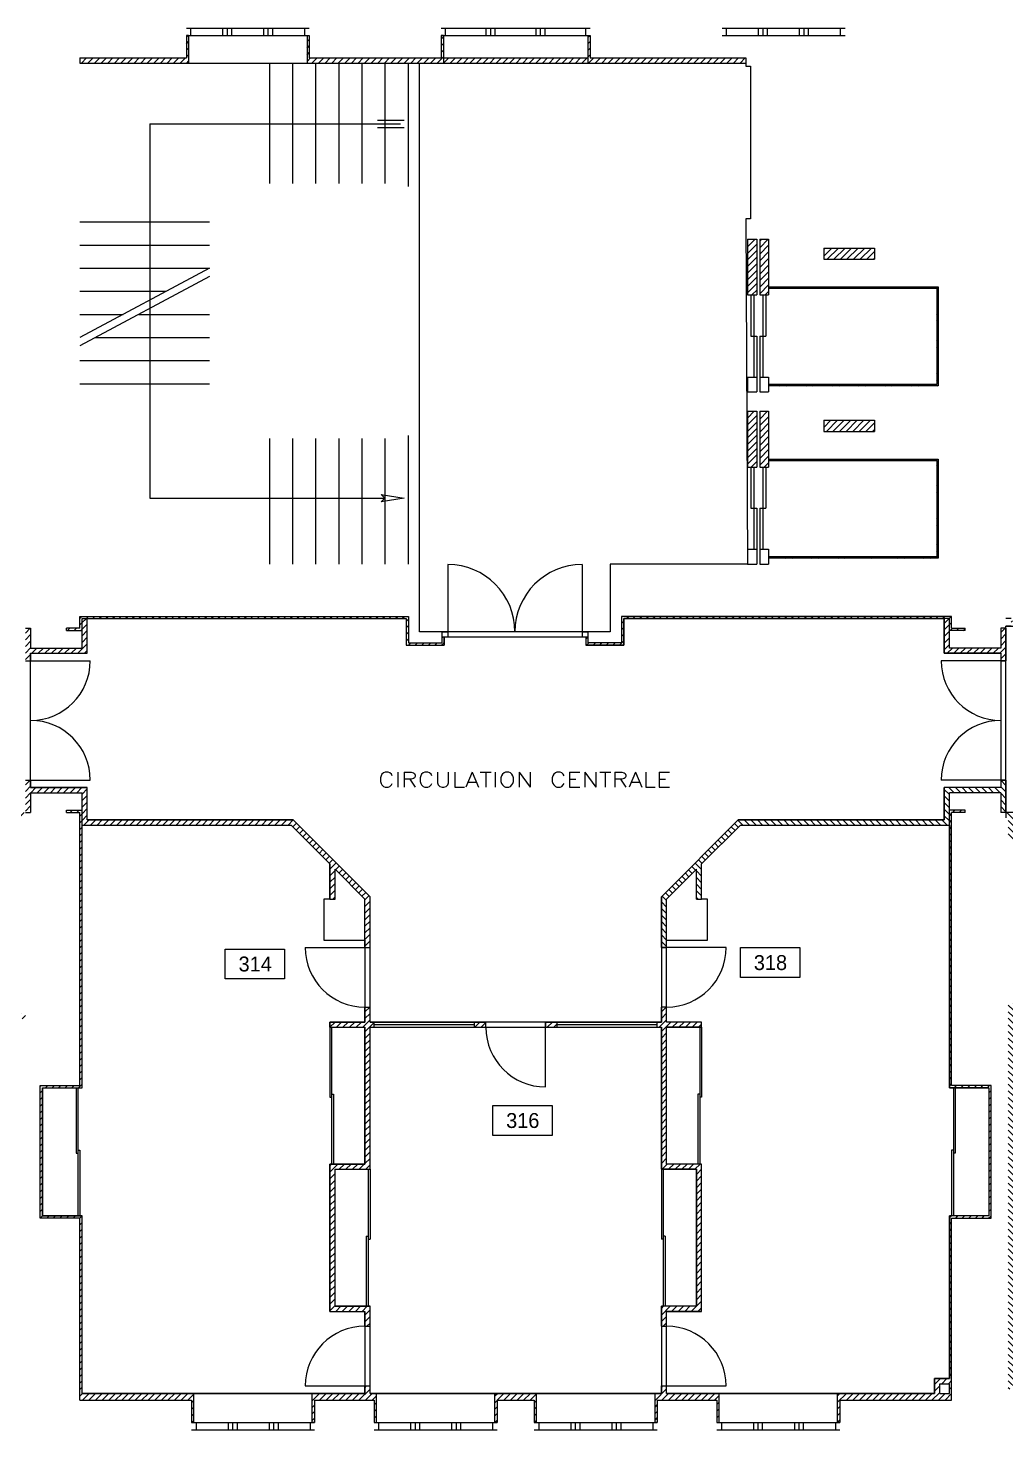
# Model space of a CAD drawing. Header units: millimetres. Extents: x 171.3 to 222.6, y 159.6 to 181.1.
# Drawn here: x 187.58 to 200.7, y 159.57 to 178.37 of the extents above; entities that cross this region are included whole.
import ezdxf
from ezdxf.enums import TextEntityAlignment as Align

# ---------------------------------------------------------------- set-up
doc = ezdxf.new("R2010")
doc.units = ezdxf.units.MM
doc.linetypes.add('TRAIT_PLEIN', pattern=[0])
for name, color, linetype in [('CLOISONS', 2, 'Continuous'), ('ESCALIER', 3, 'Continuous'), ('HACHCLOIS', 2, 'Continuous'), ('PORTE', 3, 'Continuous'), ('SPACES', 140, 'Continuous'), ('TEXTES', 6, 'TRAIT_PLEIN'), ('VITRE', 1, 'TRAIT_PLEIN')]:
    doc.layers.add(name, color=color, linetype=linetype)
doc.styles.add('TXT', font='TXT.SHX')
pattern_1 = [(45, (134.14798, 147.530844), (-0.044194174, 0.044194174), [])]

msp = doc.modelspace()

# ---------------------------------------------------------------- hatches: boundary and pattern name
at = {"layer": 'HACHCLOIS', "linetype": 'Continuous'}
h = msp.add_hatch(dxfattribs=at)
h.set_pattern_fill('ANSI31', color=256, scale=0.5, style=0)
h.set_pattern_definition(pattern_1)
h.paths.add_polyline_path([(188.273, 177.971), (188.273, 177.901), (189.733, 177.901), (189.733, 178.271), (189.703, 178.271), (189.703, 177.971)])
h = msp.add_hatch(dxfattribs=at)
h.set_pattern_fill('ANSI31', color=256, scale=0.5, style=0)
h.set_pattern_definition(pattern_1)
h.paths.add_polyline_path([(193.153, 177.901), (193.153, 178.271), (193.123, 178.271), (193.123, 177.971), (191.353, 177.971), (191.353, 178.271), (191.323, 178.271), (191.323, 177.901)])
h = msp.add_hatch(dxfattribs=at)
h.set_pattern_fill('ANSI31', color=256, scale=0.5, style=0)
h.set_pattern_definition(pattern_1)
h.paths.add_polyline_path([(195.123, 177.971), (195.123, 178.271), (195.093, 178.271), (195.093, 177.901), (197.213, 177.901), (197.213, 177.971)])
h = msp.add_hatch(dxfattribs=at)
h.set_pattern_fill('ANSI31', color=256, scale=0.5, style=0)
h.set_pattern_definition(pattern_1)
h.paths.add_polyline_path([(193.153, 177.971), (193.153, 177.901), (195.093, 177.901), (195.093, 177.971)])
h = msp.add_hatch(dxfattribs=at)
h.set_pattern_fill('ANSI31', color=256, scale=0.5, style=0)
h.set_pattern_definition(pattern_1)
h.paths.add_polyline_path([(198.258, 175.421), (198.258, 175.271), (198.938, 175.271), (198.938, 175.421)])
h.paths.add_polyline_path([(197.398, 174.791), (197.518, 174.791), (197.518, 175.541), (197.398, 175.541)])
h.paths.add_polyline_path([(197.358, 175.541), (197.233, 175.541), (197.233, 174.791), (197.358, 174.791)])
h = msp.add_hatch(dxfattribs=at)
h.set_pattern_fill('ANSI31', color=256, scale=0.5, style=0)
h.set_pattern_definition(pattern_1)
h.paths.add_polyline_path([(199.773, 174.881), (199.773, 173.591), (197.518, 173.591), (197.518, 173.571), (199.793, 173.571), (199.793, 174.901), (197.518, 174.901), (197.518, 174.881)])
h = msp.add_hatch(dxfattribs=at)
h.set_pattern_fill('ANSI31', color=256, scale=0.5, style=0)
h.set_pattern_definition(pattern_1)
h.paths.add_polyline_path([(201.873, 171.841), (201.913, 171.841), (201.913, 171.961), (201.873, 171.961)])
h.paths.add_polyline_path([(201.913, 171.961), (201.913, 171.921), (201.953, 171.921), (201.953, 171.961)])
h.paths.add_polyline_path([(201.913, 170.801), (201.843, 170.801), (201.843, 170.421), (200.773, 170.421), (200.773, 170.351), (201.913, 170.351)])
h.paths.add_polyline_path([(200.703, 170.321), (200.633, 170.321), (200.633, 170.056), (199.943, 170.056), (199.943, 170.451), (199.873, 170.451), (199.873, 169.986), (200.633, 169.986), (200.633, 169.886), (200.703, 169.886), (200.703, 169.986)])
h.paths.add_polyline_path([(195.543, 170.481), (195.543, 170.126), (195.093, 170.126), (195.093, 170.206), (195.063, 170.206), (195.063, 170.096), (195.573, 170.096), (195.573, 170.451), (199.943, 170.451), (199.943, 170.291), (200.153, 170.291), (200.153, 170.321), (199.973, 170.321), (199.973, 170.481)])
h.paths.add_polyline_path([(197.398, 172.481), (197.518, 172.481), (197.518, 173.231), (197.398, 173.231)])
h.paths.add_polyline_path([(197.358, 173.231), (197.233, 173.231), (197.233, 172.481), (197.358, 172.481)])
h.paths.add_polyline_path([(198.938, 172.961), (198.938, 173.111), (198.258, 173.111), (198.258, 172.961)])
h = msp.add_hatch(dxfattribs=at)
h.set_pattern_fill('ANSI31', color=256, scale=0.5, style=0)
h.set_pattern_definition(pattern_1)
h.paths.add_polyline_path([(197.518, 172.591), (197.518, 172.571), (199.773, 172.571), (199.773, 171.281), (197.518, 171.281), (197.518, 171.261), (199.793, 171.261), (199.793, 172.591)])
h = msp.add_hatch(dxfattribs=at)
h.set_pattern_fill('ANSI31', color=256, scale=0.5, style=0)
h.set_pattern_definition(pattern_1)
h.paths.add_polyline_path([(188.373, 169.986), (188.373, 170.451), (188.303, 170.451), (188.303, 170.056), (187.613, 170.056), (187.613, 170.321), (187.543, 170.321), (187.543, 169.986), (187.543, 169.886), (187.613, 169.886), (187.613, 169.986)])
h.paths.add_polyline_path([(187.613, 168.186), (187.613, 168.286), (187.543, 168.286), (187.543, 168.186), (187.543, 167.851), (187.613, 167.851), (187.613, 168.116), (188.303, 168.116), (188.303, 167.681), (191.108, 167.681), (191.628, 167.161), (191.628, 166.691), (191.698, 166.691), (191.698, 167.091), (192.098, 166.691), (192.098, 166.041), (192.168, 166.041), (192.168, 166.72), (191.137, 167.751), (188.373, 167.751), (188.373, 168.186)])
h.paths.add_polyline_path([(186.663, 167.851), (186.663, 165.086), (186.733, 165.086), (187.543, 165.086), (187.543, 165.155), (186.733, 165.155), (186.733, 167.781), (187.543, 167.781), (187.543, 167.851)])
h.paths.add_polyline_path([(192.653, 170.451), (192.653, 170.096), (193.163, 170.096), (193.163, 170.206), (193.133, 170.206), (193.133, 170.126), (192.683, 170.126), (192.683, 170.481), (188.273, 170.481), (188.273, 170.321), (188.093, 170.321), (188.093, 170.291), (188.303, 170.291), (188.303, 170.451)])
h = msp.add_hatch(dxfattribs=at)
h.set_pattern_fill('ANSI31', color=256, scale=0.5, angle=90, style=0)
h.set_pattern_definition([(135, (134.14798, 147.530844), (-0.044194174, -0.044194174), [])])
h.paths.add_polyline_path([(199.943, 167.681), (199.943, 168.116), (200.633, 168.116), (200.633, 167.851), (200.703, 167.851), (200.703, 168.186), (200.703, 168.286), (200.633, 168.286), (200.633, 168.186), (199.873, 168.186), (199.873, 167.751), (197.109, 167.751), (196.078, 166.72), (196.078, 166.041), (196.148, 166.041), (196.148, 166.691), (196.548, 167.091), (196.548, 166.691), (196.618, 166.691), (196.618, 167.161), (197.138, 167.681)])
h.paths.add_polyline_path([(201.873, 167.441), (201.873, 165.291), (200.733, 165.291), (200.733, 160.121), (201.503, 160.121), (201.503, 159.921), (201.533, 159.921), (201.533, 160.211), (200.803, 160.211), (200.803, 165.221), (202.413, 165.221), (202.413, 165.291), (201.943, 165.291), (201.943, 167.111), (202.463, 167.111), (202.463, 167.181), (201.943, 167.181), (201.943, 167.781), (204.063, 167.781), (204.063, 167.111), (204.133, 167.111), (204.133, 167.781), (205.284, 167.781), (205.828, 167.237), (205.828, 167.181), (205.738, 167.181), (205.738, 167.111), (205.828, 167.111), (205.828, 166.691), (205.898, 166.691), (205.898, 167.167), (206.378, 166.687), (206.378, 165.941), (206.448, 165.941), (206.448, 166.716), (205.313, 167.851), (201.873, 167.851), (201.873, 167.511), (200.803, 167.511), (200.803, 167.851), (200.703, 167.851), (200.703, 167.781), (200.733, 167.781), (200.733, 167.511), (200.773, 167.511), (200.773, 167.441)])
h.paths.add_polyline_path([(203.123, 160.211), (203.123, 159.921), (203.153, 159.921), (203.153, 160.121), (203.473, 160.121), (203.473, 159.921), (203.503, 159.921), (203.503, 160.211)], flags=17)
h = msp.add_hatch(dxfattribs=at)
h.set_pattern_fill('ANSI31', color=256, scale=0.5, style=0)
h.set_pattern_definition(pattern_1)
h.paths.add_polyline_path([(196.148, 164.971), (196.618, 164.971), (196.618, 165.041), (196.148, 165.041), (196.148, 165.241), (196.078, 165.241), (196.078, 165.041), (196.023, 165.041), (196.023, 164.971), (196.078, 164.971), (196.078, 163.066), (196.548, 163.066), (196.548, 161.231), (196.078, 161.231), (196.078, 160.961), (196.148, 160.961), (196.148, 161.161), (196.618, 161.161), (196.618, 163.136), (196.148, 163.136)])
h.paths.add_polyline_path([(192.168, 164.971), (192.223, 164.971), (192.223, 165.041), (192.168, 165.041), (192.168, 165.241), (192.098, 165.241), (192.098, 165.041), (191.628, 165.041), (191.628, 164.971), (192.098, 164.971), (192.098, 163.136), (191.628, 163.136), (191.628, 161.161), (192.098, 161.161), (192.098, 160.961), (192.168, 160.961), (192.168, 161.231), (191.698, 161.231), (191.698, 163.066), (192.168, 163.066)])
h.paths.add_polyline_path([(193.723, 164.971), (193.723, 165.041), (193.568, 165.041), (193.568, 164.971)])
h.paths.add_polyline_path([(194.678, 164.971), (194.678, 165.041), (194.523, 165.041), (194.523, 164.971)])
h.paths.add_polyline_path([(193.843, 160.061), (193.843, 159.671), (193.873, 159.671), (193.873, 159.971), (194.373, 159.971), (194.373, 159.671), (194.403, 159.671), (194.403, 160.061)])
h.paths.add_polyline_path([(196.148, 160.061), (196.148, 160.161), (196.078, 160.161), (196.078, 160.061), (195.993, 160.061), (195.993, 159.671), (196.023, 159.671), (196.023, 159.971), (196.823, 159.971), (196.823, 159.671), (196.853, 159.671), (196.853, 160.061)])
h.paths.add_polyline_path([(192.223, 159.971), (192.223, 159.671), (192.253, 159.671), (192.253, 160.061), (192.168, 160.061), (192.168, 160.161), (192.098, 160.161), (192.098, 160.061), (191.393, 160.061), (191.393, 159.671), (191.423, 159.671), (191.423, 159.971)])
h.paths.add_polyline_path([(189.773, 159.971), (189.773, 159.671), (189.803, 159.671), (189.803, 160.061), (188.303, 160.061), (188.303, 162.441), (187.773, 162.441), (187.773, 164.161), (188.303, 164.161), (188.303, 167.881), (188.093, 167.881), (188.093, 167.851), (188.273, 167.851), (188.273, 164.191), (187.743, 164.191), (187.743, 162.411), (188.273, 162.411), (188.273, 159.971)])
h.paths.add_polyline_path([(198.443, 160.061), (198.443, 159.671), (198.473, 159.671), (198.473, 159.971), (199.973, 159.971), (199.973, 162.411), (200.503, 162.411), (200.503, 164.191), (199.973, 164.191), (199.973, 167.851), (200.153, 167.851), (200.153, 167.881), (199.943, 167.881), (199.943, 164.161), (200.473, 164.161), (200.473, 162.441), (199.943, 162.441), (199.943, 160.261), (199.743, 160.261), (199.743, 160.061)])
h.paths.add_polyline_path([(199.813, 160.061), (199.813, 160.191), (199.943, 160.191), (199.943, 160.061)], flags=16)

# ---------------------------------------------------------------- linework, layer by layer
at = {"layer": 'CLOISONS', "linetype": 'ByBlock'}
for p, q in [((189.703, 178.271), (189.703, 177.971)), ((189.733, 178.271), (189.703, 178.271)), ((189.733, 178.271), (189.733, 177.901)), ((191.323, 178.271), (191.353, 178.271)), ((191.323, 178.271), (191.323, 177.901)), ((191.353, 178.271), (191.353, 177.971)), ((193.153, 178.271), (193.123, 178.271)), ((193.123, 178.271), (193.123, 177.971)), ((193.153, 178.271), (193.153, 177.901)), ((195.093, 178.271), (195.093, 177.901)), ((195.093, 178.271), (195.123, 178.271)), ((195.123, 178.271), (195.123, 177.971)), ((188.273, 177.971), (189.703, 177.971)), ((188.273, 177.971), (188.273, 177.901)), ((188.273, 177.901), (197.213, 177.901)), ((191.353, 177.971), (193.123, 177.971)), ((193.153, 177.971), (195.093, 177.971)), ((195.123, 177.971), (197.213, 177.971)), ((197.213, 177.971), (197.213, 177.901)), ((197.233, 175.541), (197.233, 174.791)), ((197.233, 175.541), (197.358, 175.541)), ((197.358, 175.541), (197.358, 174.791)), ((197.398, 175.541), (197.398, 174.791)), ((197.398, 175.541), (197.518, 175.541)), ((197.518, 175.541), (197.518, 174.791)), ((198.258, 175.421), (198.938, 175.421)), ((198.258, 175.421), (198.258, 175.271)), ((198.938, 175.421), (198.938, 175.271)), ((198.258, 175.271), (198.938, 175.271)), ((197.518, 174.901), (199.793, 174.901)), ((197.518, 174.881), (199.773, 174.881)), ((199.773, 174.881), (199.773, 173.591)), ((199.793, 174.901), (199.793, 173.571)), ((197.233, 174.791), (197.358, 174.791)), ((197.398, 174.791), (197.518, 174.791)), ((197.233, 173.691), (197.233, 173.491)), ((197.233, 173.691), (197.358, 173.691)), ((197.398, 173.691), (197.518, 173.691)), ((197.518, 173.691), (197.518, 173.491)), ((199.773, 173.591), (197.518, 173.591)), ((199.793, 173.571), (197.518, 173.571)), ((197.233, 173.491), (197.358, 173.491)), ((197.398, 173.491), (197.518, 173.491)), ((197.233, 173.231), (197.233, 172.481)), ((197.233, 173.231), (197.358, 173.231)), ((197.358, 173.231), (197.358, 172.481)), ((197.398, 173.231), (197.398, 172.481)), ((197.398, 173.231), (197.518, 173.231)), ((197.518, 173.231), (197.518, 172.481)), ((198.258, 173.111), (198.938, 173.111)), ((198.258, 173.111), (198.258, 172.961)), ((198.258, 172.961), (198.938, 172.961)), ((198.938, 173.111), (198.938, 172.961)), ((197.518, 172.591), (199.793, 172.591)), ((199.793, 172.591), (199.793, 171.261)), ((197.233, 172.481), (197.358, 172.481)), ((197.398, 172.481), (197.518, 172.481)), ((197.518, 172.571), (199.773, 172.571)), ((199.773, 172.571), (199.773, 171.281)), ((197.233, 171.381), (197.358, 171.381)), ((197.233, 171.381), (197.233, 171.181)), ((197.398, 171.381), (197.518, 171.381)), ((197.518, 171.381), (197.518, 171.181)), ((199.773, 171.281), (197.518, 171.281)), ((197.233, 171.181), (197.358, 171.181)), ((197.398, 171.181), (197.518, 171.181)), ((199.793, 171.261), (197.518, 171.261)), ((188.273, 170.481), (192.683, 170.481)), ((188.273, 170.321), (188.273, 170.481)), ((188.303, 170.451), (192.653, 170.451)), ((188.303, 170.056), (188.303, 170.451)), ((188.373, 169.986), (188.373, 170.451)), ((192.653, 170.451), (192.653, 170.096)), ((192.683, 170.481), (192.683, 170.126)), ((199.973, 170.481), (195.543, 170.481)), ((195.543, 170.481), (195.543, 170.126)), ((199.943, 170.451), (195.573, 170.451)), ((195.573, 170.451), (195.573, 170.096)), ((199.873, 169.986), (199.873, 170.451)), ((199.943, 170.056), (199.943, 170.451)), ((199.973, 170.321), (199.973, 170.481)), ((200.773, 170.451), (200.703, 170.451)), ((200.773, 170.351), (200.703, 170.351)), ((187.543, 170.321), (187.613, 170.321)), ((187.613, 170.321), (187.613, 170.056)), ((188.273, 170.321), (188.093, 170.321)), ((188.093, 170.291), (188.093, 170.321)), ((188.093, 170.291), (188.303, 170.291)), ((193.133, 170.276), (193.133, 170.126)), ((193.133, 170.276), (193.213, 170.276)), ((193.133, 170.206), (193.213, 170.206)), ((193.163, 170.206), (193.163, 170.096)), ((195.013, 170.276), (195.093, 170.276)), ((195.013, 170.206), (195.093, 170.206)), ((195.063, 170.206), (195.063, 170.096)), ((195.093, 170.276), (195.093, 170.126)), ((200.153, 170.291), (199.943, 170.291)), ((199.973, 170.321), (200.153, 170.321)), ((200.153, 170.291), (200.153, 170.321)), ((200.633, 170.321), (200.633, 170.056)), ((200.703, 170.321), (200.633, 170.321)), ((200.703, 170.321), (200.703, 169.986)), ((187.613, 170.056), (188.303, 170.056)), ((187.613, 169.986), (187.613, 169.886)), ((187.613, 169.986), (188.373, 169.986)), ((192.653, 170.096), (193.163, 170.096)), ((192.683, 170.126), (193.133, 170.126)), ((195.573, 170.096), (195.063, 170.096)), ((195.543, 170.126), (195.093, 170.126)), ((200.633, 169.986), (199.873, 169.986)), ((200.633, 170.056), (199.943, 170.056)), ((200.633, 169.986), (200.633, 169.886)), ((200.703, 169.986), (200.703, 169.886)), ((187.613, 168.286), (187.613, 168.186)), ((200.633, 168.286), (200.633, 168.186)), ((200.703, 168.286), (200.703, 168.186)), ((187.613, 168.186), (188.373, 168.186)), ((187.613, 168.116), (188.303, 168.116)), ((187.613, 168.116), (187.613, 167.851)), ((188.303, 164.161), (188.303, 168.116)), ((188.373, 167.751), (188.373, 168.186)), ((199.873, 167.751), (199.873, 168.186)), ((200.633, 168.186), (199.873, 168.186)), ((199.943, 164.161), (199.943, 168.116)), ((200.633, 168.116), (199.943, 168.116)), ((200.633, 168.116), (200.633, 167.851)), ((200.703, 168.186), (200.703, 167.851)), ((187.543, 167.851), (187.613, 167.851)), ((188.093, 167.851), (188.093, 167.881)), ((188.093, 167.881), (188.303, 167.881)), ((188.093, 167.851), (188.273, 167.851)), ((188.273, 164.191), (188.273, 167.851)), ((188.373, 167.751), (191.137, 167.751)), ((192.168, 166.72), (191.137, 167.751)), ((196.078, 166.72), (197.109, 167.751)), ((197.109, 167.751), (199.873, 167.751)), ((200.153, 167.881), (199.943, 167.881)), ((199.973, 164.191), (199.973, 167.851)), ((200.153, 167.851), (199.973, 167.851)), ((200.153, 167.851), (200.153, 167.881)), ((200.703, 167.851), (200.633, 167.851)), ((200.703, 167.851), (200.703, 167.781)), ((188.303, 167.681), (191.108, 167.681)), ((191.628, 167.161), (191.108, 167.681)), ((196.618, 167.161), (197.138, 167.681)), ((197.138, 167.681), (199.943, 167.681)), ((191.628, 166.691), (191.628, 167.161)), ((196.618, 166.691), (196.618, 167.161)), ((192.098, 166.691), (191.698, 167.091)), ((191.698, 166.691), (191.698, 167.091)), ((196.148, 166.691), (196.548, 167.091)), ((196.548, 166.691), (196.548, 167.091)), ((191.628, 166.691), (191.698, 166.691)), ((192.098, 166.041), (192.098, 166.691)), ((192.168, 166.041), (192.168, 166.72)), ((196.078, 166.041), (196.078, 166.72)), ((196.148, 166.041), (196.148, 166.691)), ((196.548, 166.691), (196.618, 166.691)), ((192.098, 165.241), (192.168, 165.241)), ((192.098, 165.041), (192.098, 165.241)), ((192.168, 165.041), (192.168, 165.241)), ((196.148, 165.241), (196.078, 165.241)), ((196.078, 165.041), (196.078, 165.241)), ((196.148, 165.041), (196.148, 165.241)), ((191.628, 165.041), (192.098, 165.041)), ((191.628, 164.971), (191.628, 165.041)), ((191.628, 164.971), (192.098, 164.971)), ((192.098, 163.136), (192.098, 164.971)), ((192.168, 165.041), (193.723, 165.041)), ((192.168, 163.066), (192.168, 164.971)), ((192.168, 164.971), (193.723, 164.971)), ((192.223, 164.971), (192.223, 165.041)), ((193.568, 164.971), (193.568, 165.041)), ((193.723, 164.971), (193.723, 165.041)), ((194.523, 165.041), (196.078, 165.041)), ((194.523, 164.971), (196.078, 164.971)), ((194.678, 164.971), (194.678, 165.041)), ((196.023, 164.971), (196.023, 165.041)), ((196.078, 163.066), (196.078, 164.971)), ((196.618, 165.041), (196.148, 165.041)), ((196.148, 163.136), (196.148, 164.971)), ((196.618, 164.971), (196.148, 164.971)), ((196.618, 164.971), (196.618, 165.041)), ((187.743, 162.411), (187.743, 164.191)), ((187.743, 164.191), (188.273, 164.191)), ((187.773, 164.161), (187.773, 162.441)), ((187.773, 164.161), (188.303, 164.161)), ((200.473, 164.161), (199.943, 164.161)), ((200.503, 164.191), (199.973, 164.191)), ((200.473, 164.161), (200.473, 162.441)), ((200.503, 162.411), (200.503, 164.191)), ((191.628, 163.136), (192.098, 163.136)), ((191.628, 161.161), (191.628, 163.136)), ((191.698, 163.066), (192.168, 163.066)), ((191.698, 161.231), (191.698, 163.066)), ((196.548, 163.066), (196.078, 163.066)), ((196.618, 163.136), (196.148, 163.136)), ((196.548, 161.231), (196.548, 163.066)), ((196.618, 161.161), (196.618, 163.136)), ((187.773, 162.441), (188.303, 162.441)), ((188.303, 160.061), (188.303, 162.441)), ((199.943, 160.261), (199.943, 162.441)), ((200.473, 162.441), (199.943, 162.441)), ((188.273, 162.411), (187.743, 162.411)), ((188.273, 159.971), (188.273, 162.411)), ((199.973, 159.971), (199.973, 162.411)), ((199.973, 162.411), (200.503, 162.411)), ((191.628, 161.161), (192.098, 161.161)), ((191.698, 161.231), (192.168, 161.231)), ((192.098, 160.961), (192.098, 161.161)), ((192.168, 160.961), (192.168, 161.231)), ((196.078, 160.961), (196.078, 161.231)), ((196.548, 161.231), (196.078, 161.231)), ((196.148, 160.961), (196.148, 161.161)), ((196.618, 161.161), (196.148, 161.161)), ((192.098, 160.961), (192.168, 160.961)), ((196.078, 160.961), (196.148, 160.961)), ((199.743, 160.061), (199.743, 160.261)), ((199.743, 160.261), (199.943, 160.261)), ((199.813, 160.191), (199.943, 160.191)), ((199.813, 160.061), (199.813, 160.191)), ((199.943, 160.061), (199.943, 160.191)), ((188.303, 160.061), (192.098, 160.061)), ((189.803, 159.671), (189.803, 160.061)), ((191.393, 159.671), (191.393, 160.061)), ((192.098, 160.061), (192.098, 160.161)), ((192.168, 160.061), (192.168, 160.161)), ((192.168, 160.061), (196.078, 160.061)), ((192.253, 159.671), (192.253, 160.061)), ((193.843, 159.671), (193.843, 160.061)), ((194.403, 159.671), (194.403, 160.061)), ((195.993, 159.671), (195.993, 160.061)), ((196.078, 160.061), (196.078, 160.161)), ((196.148, 160.061), (196.148, 160.161)), ((196.148, 160.061), (199.743, 160.061)), ((196.853, 159.671), (196.853, 160.061)), ((198.443, 159.671), (198.443, 160.061)), ((199.813, 160.061), (199.943, 160.061)), ((188.273, 159.971), (189.773, 159.971)), ((189.773, 159.971), (189.773, 159.671)), ((191.423, 159.971), (192.223, 159.971)), ((191.423, 159.971), (191.423, 159.671)), ((192.223, 159.971), (192.223, 159.671)), ((193.873, 159.971), (194.373, 159.971)), ((193.873, 159.971), (193.873, 159.671)), ((194.373, 159.971), (194.373, 159.671)), ((196.023, 159.971), (196.823, 159.971)), ((196.023, 159.971), (196.023, 159.671)), ((196.823, 159.971), (196.823, 159.671)), ((198.473, 159.971), (199.973, 159.971)), ((198.473, 159.971), (198.473, 159.671)), ((189.773, 159.671), (189.803, 159.671)), ((191.423, 159.671), (191.393, 159.671)), ((192.223, 159.671), (192.253, 159.671)), ((193.873, 159.671), (193.843, 159.671)), ((194.373, 159.671), (194.403, 159.671)), ((196.023, 159.671), (195.993, 159.671)), ((196.823, 159.671), (196.853, 159.671)), ((198.473, 159.671), (198.443, 159.671))]:
    msp.add_line(p, q, dxfattribs=at)
at = {"layer": 'CLOISONS', "linetype": 'Continuous'}
for p, q in [((193.213, 170.276), (193.213, 170.206)), ((195.013, 170.276), (195.013, 170.206)), ((187.543, 169.886), (187.613, 169.886)), ((200.633, 169.886), (200.703, 169.886)), ((187.543, 168.286), (187.613, 168.286)), ((200.633, 168.286), (200.703, 168.286)), ((192.098, 166.041), (192.168, 166.041)), ((196.078, 166.041), (196.148, 166.041)), ((194.523, 165.041), (194.523, 164.971)), ((192.098, 160.161), (192.168, 160.161)), ((196.078, 160.161), (196.148, 160.161))]:
    msp.add_line(p, q, dxfattribs=at)
at = {"layer": 'ESCALIER', "linetype": 'ByBlock'}
for p, q in [((190.818, 177.901), (190.818, 176.286)), ((191.128, 177.901), (191.128, 176.286)), ((191.438, 177.901), (191.438, 176.286)), ((191.748, 177.901), (191.748, 176.286)), ((192.058, 177.901), (192.058, 176.286)), ((192.368, 177.901), (192.368, 176.286)), ((192.678, 177.901), (192.678, 176.245)), ((192.268, 177.136), (192.628, 177.136)), ((189.213, 177.086), (192.578, 177.086)), ((189.213, 177.086), (189.213, 172.066)), ((192.268, 177.036), (192.628, 177.036)), ((188.273, 175.771), (190.013, 175.771)), ((188.273, 175.461), (190.013, 175.461)), ((190.013, 175.151), (188.273, 174.221)), ((188.273, 175.151), (190.013, 175.151)), ((190.013, 175.037), (188.273, 174.107)), ((188.273, 174.841), (189.433, 174.841)), ((188.273, 174.531), (188.853, 174.531)), ((189.065, 174.531), (190.013, 174.531)), ((188.485, 174.221), (190.013, 174.221)), ((188.273, 173.911), (190.013, 173.911)), ((188.273, 173.601), (190.013, 173.601)), ((190.818, 172.866), (190.818, 171.181)), ((191.128, 172.866), (191.128, 171.181)), ((191.438, 172.866), (191.438, 171.181)), ((191.748, 172.866), (191.748, 171.181)), ((192.058, 172.866), (192.058, 171.181)), ((192.368, 172.866), (192.368, 171.181)), ((192.678, 172.907), (192.678, 171.181)), ((189.213, 172.066), (192.368, 172.066)), ((192.368, 172.066), (192.318, 172.116)), ((192.318, 172.116), (192.628, 172.066)), ((192.318, 172.016), (192.368, 172.066)), ((192.628, 172.066), (192.318, 172.016))]:
    msp.add_line(p, q, dxfattribs=at)
at = {"layer": 'PORTE', "linetype": 'ByBlock'}
for p, q in [((197.278, 174.791), (197.278, 174.241)), ((197.318, 174.791), (197.318, 173.691)), ((197.438, 174.791), (197.438, 173.691)), ((197.478, 174.791), (197.478, 174.241)), ((197.278, 174.241), (197.358, 174.241)), ((197.358, 174.241), (197.358, 173.491)), ((197.398, 174.241), (197.398, 173.491)), ((197.398, 174.241), (197.478, 174.241)), ((197.278, 172.481), (197.278, 171.931)), ((197.318, 172.481), (197.318, 171.381)), ((197.438, 172.481), (197.438, 171.381)), ((197.478, 172.481), (197.478, 171.931)), ((197.278, 171.931), (197.358, 171.931)), ((197.358, 171.931), (197.358, 171.181)), ((197.398, 171.931), (197.398, 171.181)), ((197.398, 171.931), (197.478, 171.931)), ((193.213, 171.176), (193.213, 170.206)), ((195.013, 171.176), (195.013, 170.206)), ((187.543, 169.886), (188.413, 169.886)), ((200.703, 169.886), (199.833, 169.886)), ((187.543, 168.286), (188.413, 168.286)), ((200.703, 168.286), (199.833, 168.286)), ((191.298, 166.041), (192.168, 166.041)), ((196.948, 166.041), (196.078, 166.041)), ((191.628, 164.971), (191.628, 164.033)), ((191.653, 164.971), (191.653, 163.136)), ((194.523, 164.171), (194.523, 165.041)), ((196.593, 164.971), (196.593, 163.136)), ((196.618, 164.971), (196.618, 164.033)), ((188.223, 164.161), (188.223, 163.281)), ((188.248, 164.161), (188.248, 162.441)), ((199.998, 164.161), (199.998, 162.441)), ((200.023, 164.161), (200.023, 163.281)), ((191.628, 164.033), (191.653, 164.033)), ((191.653, 164.073), (191.678, 164.073)), ((191.678, 164.073), (191.678, 163.136)), ((196.568, 164.073), (196.568, 163.136)), ((196.593, 164.073), (196.568, 164.073)), ((196.618, 164.033), (196.593, 164.033)), ((188.223, 163.281), (188.248, 163.281)), ((188.248, 163.321), (188.273, 163.321)), ((188.273, 163.321), (188.273, 162.441)), ((199.973, 163.321), (199.973, 162.441)), ((199.998, 163.321), (199.973, 163.321)), ((200.023, 163.281), (199.998, 163.281)), ((192.143, 163.066), (192.143, 161.231)), ((192.168, 163.066), (192.168, 162.128)), ((196.078, 163.066), (196.078, 162.128)), ((196.103, 163.066), (196.103, 161.231)), ((192.118, 162.168), (192.118, 161.231)), ((192.118, 162.168), (192.143, 162.168)), ((192.143, 162.128), (192.168, 162.128)), ((196.103, 162.128), (196.078, 162.128)), ((196.128, 162.168), (196.103, 162.168)), ((196.128, 162.168), (196.128, 161.231)), ((191.298, 160.161), (192.168, 160.161)), ((196.078, 160.161), (196.948, 160.161))]:
    msp.add_line(p, q, dxfattribs=at)
for centre, radius, start, end in [((193.213, 170.276), 0.9, 0, 90), ((195.013, 170.276), 0.9, 90, 180), ((187.613, 169.886), 0.8, 270, 0), ((200.633, 169.886), 0.8, 180, 270), ((187.613, 168.286), 0.8, 0, 90), ((200.633, 168.286), 0.8, 90, 180), ((192.098, 166.041), 0.8, 180, 270), ((196.148, 166.041), 0.8, 270, 0), ((194.523, 164.971), 0.8, 180, 270), ((192.098, 160.161), 0.8, 90, 180), ((196.148, 160.161), 0.8, 0, 90)]:
    msp.add_arc(centre, radius, start, end, dxfattribs=at)
at = {"layer": 'SPACES'}
for points in [[(192.833, 170.276), (192.833, 177.901), (197.213, 177.901), (197.213, 177.861), (197.273, 177.861), (197.273, 175.811), (197.213, 175.811), (197.233, 171.181), (195.393, 171.181), (195.393, 170.276), (192.833, 170.276)], [(188.373, 170.451), (192.653, 170.451), (192.653, 170.096), (193.163, 170.096), (193.163, 170.206), (195.063, 170.206), (195.063, 170.096), (195.573, 170.096), (195.573, 170.451), (199.873, 170.451), (199.873, 169.986), (200.633, 169.986), (200.633, 168.186), (199.873, 168.186), (199.873, 167.751), (197.109, 167.751), (196.078, 166.72), (196.078, 165.041), (192.168, 165.041), (192.168, 166.72), (191.137, 167.751), (188.373, 167.751), (188.373, 168.186), (187.613, 168.186), (187.613, 169.986), (188.373, 169.986), (188.373, 170.451)], [(200.703, 170.351), (201.913, 170.351)], [(200.803, 167.851), (200.703, 167.851), (200.703, 170.351)], [(188.303, 167.681), (191.108, 167.681), (191.628, 167.161), (191.628, 166.691), (191.548, 166.691), (191.548, 166.141), (192.098, 166.141), (192.098, 165.041), (191.628, 165.041), (191.628, 164.971), (192.098, 164.971), (192.098, 163.136), (191.628, 163.136), (191.628, 161.161), (192.098, 161.161), (192.098, 160.061), (188.303, 160.061), (188.303, 162.441), (187.773, 162.441), (187.773, 164.161), (188.303, 164.161), (188.303, 167.681)], [(197.138, 167.681), (199.943, 167.681), (199.943, 164.161), (200.473, 164.161), (200.473, 162.441), (199.943, 162.441), (199.943, 160.261), (199.743, 160.261), (199.743, 160.061), (196.148, 160.061), (196.148, 161.161), (196.618, 161.161), (196.618, 163.136), (196.148, 163.136), (196.148, 164.971), (196.618, 164.971), (196.618, 165.041), (196.148, 165.041), (196.148, 166.141), (196.698, 166.141), (196.698, 166.691), (196.618, 166.691), (196.618, 167.161), (197.138, 167.681)], [(192.168, 164.971), (196.078, 164.971), (196.078, 163.066), (196.548, 163.066), (196.548, 161.231), (196.078, 161.231), (196.078, 160.061), (192.168, 160.061), (192.168, 161.231), (191.698, 161.231), (191.698, 163.066), (192.168, 163.066), (192.168, 164.971)]]:
    msp.add_lwpolyline(points, dxfattribs=at)
at = {"layer": 'TEXTES'}
for points in [[(190.224, 166.02), (191.022, 166.02), (191.022, 165.619), (190.224, 165.619)], [(197.138, 166.039), (197.937, 166.039), (197.937, 165.638), (197.138, 165.638)], [(193.815, 163.921), (194.613, 163.921), (194.613, 163.519), (193.815, 163.519)]]:
    msp.add_lwpolyline(points, close=True, dxfattribs=at)
at = {"layer": 'VITRE', "linetype": 'ByBlock'}
for p, q in [((189.703, 178.371), (191.353, 178.371)), ((189.703, 178.271), (191.353, 178.271)), ((189.763, 178.271), (189.763, 178.371)), ((190.193, 178.271), (190.193, 178.371)), ((190.253, 178.271), (190.253, 178.371)), ((190.313, 178.271), (190.313, 178.371)), ((190.743, 178.271), (190.743, 178.371)), ((190.803, 178.271), (190.803, 178.371)), ((190.863, 178.271), (190.863, 178.371)), ((191.293, 178.271), (191.293, 178.371)), ((193.123, 178.371), (195.123, 178.371)), ((193.123, 178.271), (195.123, 178.271)), ((193.183, 178.271), (193.183, 178.371)), ((193.728, 178.271), (193.728, 178.371)), ((193.788, 178.271), (193.788, 178.371)), ((193.848, 178.271), (193.848, 178.371)), ((194.398, 178.271), (194.398, 178.371)), ((194.458, 178.271), (194.458, 178.371)), ((194.518, 178.271), (194.518, 178.371)), ((195.063, 178.271), (195.063, 178.371)), ((196.893, 178.371), (198.543, 178.371)), ((196.893, 178.271), (198.543, 178.271)), ((196.953, 178.271), (196.953, 178.371)), ((197.383, 178.271), (197.383, 178.371)), ((197.443, 178.271), (197.443, 178.371)), ((197.503, 178.271), (197.503, 178.371)), ((197.933, 178.271), (197.933, 178.371)), ((197.993, 178.271), (197.993, 178.371)), ((198.053, 178.271), (198.053, 178.371)), ((198.483, 178.271), (198.483, 178.371)), ((192.223, 165.006), (193.568, 165.006)), ((194.678, 165.006), (196.023, 165.006)), ((189.773, 159.671), (191.423, 159.671)), ((189.833, 159.671), (189.833, 159.571)), ((190.263, 159.671), (190.263, 159.571)), ((190.323, 159.671), (190.323, 159.571)), ((190.383, 159.671), (190.383, 159.571)), ((190.813, 159.671), (190.813, 159.571)), ((190.873, 159.671), (190.873, 159.571)), ((190.933, 159.671), (190.933, 159.571)), ((191.363, 159.671), (191.363, 159.571)), ((192.223, 159.671), (193.873, 159.671)), ((192.283, 159.671), (192.283, 159.571)), ((192.713, 159.671), (192.713, 159.571)), ((192.773, 159.671), (192.773, 159.571)), ((192.833, 159.671), (192.833, 159.571)), ((193.263, 159.671), (193.263, 159.571)), ((193.323, 159.671), (193.323, 159.571)), ((193.383, 159.671), (193.383, 159.571)), ((193.813, 159.671), (193.813, 159.571)), ((194.373, 159.671), (196.023, 159.671)), ((194.433, 159.671), (194.433, 159.571)), ((194.863, 159.671), (194.863, 159.571)), ((194.923, 159.671), (194.923, 159.571)), ((194.983, 159.671), (194.983, 159.571)), ((195.413, 159.671), (195.413, 159.571)), ((195.473, 159.671), (195.473, 159.571)), ((195.533, 159.671), (195.533, 159.571)), ((195.963, 159.671), (195.963, 159.571)), ((196.823, 159.671), (198.473, 159.671)), ((196.883, 159.671), (196.883, 159.571)), ((197.313, 159.671), (197.313, 159.571)), ((197.373, 159.671), (197.373, 159.571)), ((197.433, 159.671), (197.433, 159.571)), ((197.863, 159.671), (197.863, 159.571)), ((197.923, 159.671), (197.923, 159.571)), ((197.983, 159.671), (197.983, 159.571)), ((198.413, 159.671), (198.413, 159.571)), ((189.773, 159.571), (191.423, 159.571)), ((192.223, 159.571), (193.873, 159.571)), ((194.373, 159.571), (196.023, 159.571)), ((196.823, 159.571), (198.473, 159.571))]:
    msp.add_line(p, q, dxfattribs=at)

# ---------------------------------------------------------------- texts
at = {"layer": 'TEXTES', "linetype": 'ByBlock', "style": 'TXT', "oblique": 360, "width": 1.035088}
msp.add_text('CIRCULATION CENTRALE', height=0.2, dxfattribs=at).set_placement((192.275, 168.192), (196.208, 168.192), align=Align.FIT)
at = {"layer": 'TEXTES', "char_height": 0.2, "width": 0.775, "attachment_point": 5}
for s, insert in [('314', (190.627, 165.818)), ('318', (197.542, 165.837)), ('316', (194.218, 163.719))]:
    msp.add_mtext(s, dxfattribs=dict(at, insert=insert))

doc.saveas('drawing.dxf')
